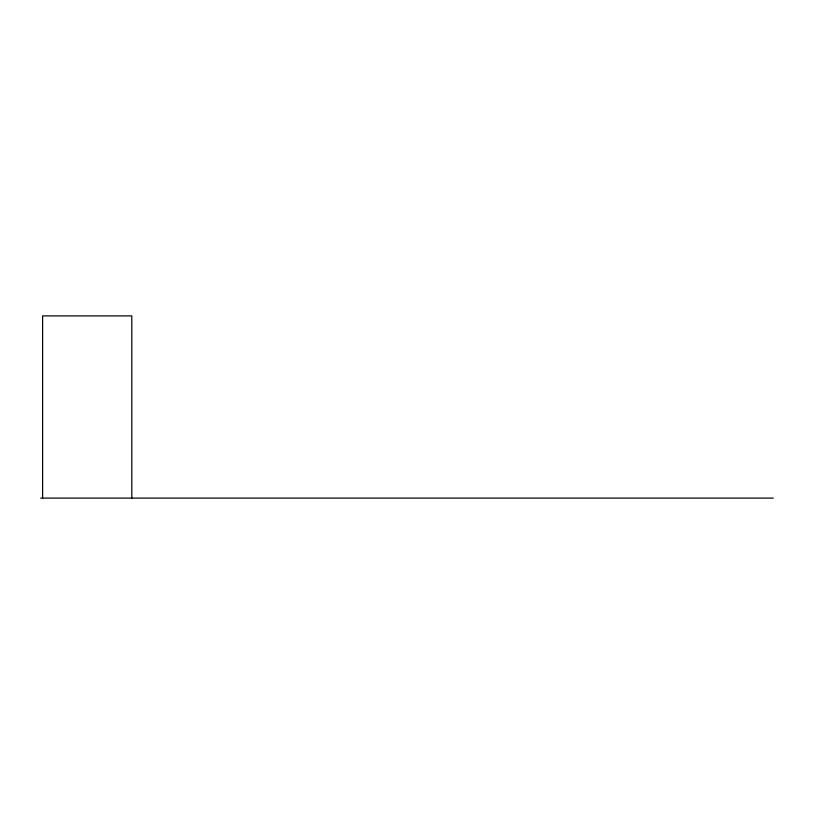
<?xml version="1.0" encoding="UTF-8"?>
<svg xmlns="http://www.w3.org/2000/svg" width="814" height="814" viewBox="0 0 814 814"><rect width="100%" height="100%" fill="white"/><g stroke="black" fill="none" stroke-linecap="round" stroke-linejoin="round"><path stroke-width="1.22" d="M40.7 498.097L773.3 498.097M131.797 498.097L131.797 315.903L42.603 315.903L42.603 498.097"/></g></svg>
